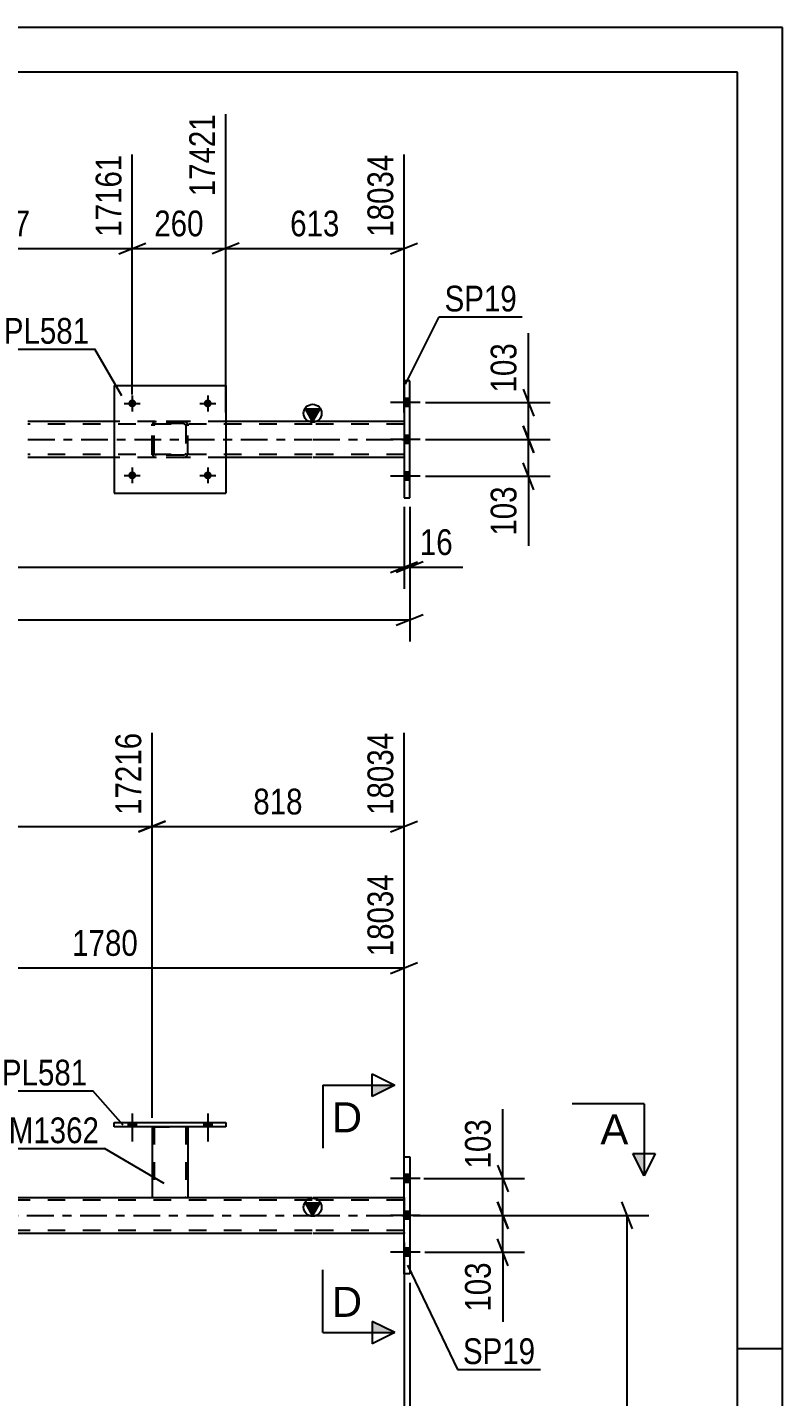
# Model space of a CAD drawing. Header units: millimetres. Extents: x 0 to 841, y 0 to 594.
# Drawn here: x 757 to 841, y 441.7 to 594 of the extents above; entities that cross this region are included whole.
import ezdxf

# ---------------------------------------------------------------- set-up
doc = ezdxf.new("R2010")
doc.units = ezdxf.units.MM
doc.linetypes.add('DXK_LINE_DOT2', pattern=[3.9198, 1.9599, -1.9599])
doc.linetypes.add('DXK_LINE_DOT3', pattern=[5.9187, 2.979, -0.9799, 0.9799, -0.9799])
doc.styles.add('Arial', font='ARIAL.TTF', dxfattribs={"height": 0.2})
doc.styles.add('Arial Narrow', font='ARIALN.TTF', dxfattribs={"height": 0.2})

# ---------------------------------------------------------------- blocks, each defined once
blk = doc.blocks.new('Unknown-318885327-1133')
at = {"color": 5, "linetype": 'Continuous'}
for p, q in [((841, 594), (0, 594)), ((841, 0), (841, 594)), ((836, 589), (5, 589)), ((836, 5), (836, 589)), ((841, 447), (836, 447))]:
    blk.add_line(p, q, dxfattribs=at)
blk = doc.blocks.new('Bolt-318885327-2888 - 2884')
at = {"linetype": 'Continuous'}
for points in [[(769.13, 544.17, -1), (768.25, 544.17, -1)], [(777.53, 544.17, -1), (776.65, 544.17, -1)]]:
    blk.add_hatch(color=1, dxfattribs=at).paths.add_polyline_path(points)
at = {"color": 1, "linetype": 'Continuous'}
for p, q in [((767.81, 544.17), (769.57, 544.17)), ((768.69, 545.05), (768.69, 543.29)), ((776.21, 544.17), (777.97, 544.17)), ((777.09, 545.05), (777.09, 543.29))]:
    blk.add_line(p, q, dxfattribs=at)
blk = doc.blocks.new('Bolt-318885327-2889 - 2884')
at = {"linetype": 'Continuous'}
for points in [[(769.13, 552.17, -1), (768.25, 552.17, -1)], [(777.53, 552.17, -1), (776.65, 552.17, -1)]]:
    blk.add_hatch(color=1, dxfattribs=at).paths.add_polyline_path(points)
at = {"color": 1, "linetype": 'Continuous'}
for p, q in [((768.69, 553.05), (768.69, 551.29)), ((777.09, 553.05), (777.09, 551.29)), ((767.81, 552.17), (769.57, 552.17)), ((776.21, 552.17), (777.97, 552.17))]:
    blk.add_line(p, q, dxfattribs=at)
blk = doc.blocks.new('Part-318885327-2909 - 2884')
at = {"color": 7, "linetype": 'DXK_LINE_DOT2'}
for p, q in [((770.89, 549.69), (770.92, 549.87)), ((770.92, 549.87), (770.89, 549.69)), ((771.14, 549.78), (771.2, 549.86)), ((771.18, 550.13), (771.37, 550.17)), ((771.37, 550.17), (771.18, 550.13)), ((771.2, 549.86), (771.27, 549.91)), ((771.27, 549.91), (771.37, 549.93)), ((774.41, 550.17), (771.37, 550.17)), ((774.41, 549.93), (771.37, 549.93)), ((774.41, 550.17), (774.59, 550.13)), ((774.59, 550.13), (774.41, 550.17)), ((774.41, 549.93), (774.5, 549.91)), ((774.5, 549.91), (774.58, 549.86)), ((774.58, 549.86), (774.63, 549.78)), ((774.85, 549.87), (774.89, 549.69)), ((774.89, 549.69), (774.85, 549.87)), ((770.89, 546.65), (770.89, 549.69)), ((771.13, 549.69), (771.14, 549.78)), ((771.13, 546.65), (771.13, 549.69)), ((774.63, 549.78), (774.65, 549.69)), ((774.65, 549.69), (774.65, 546.65)), ((774.89, 546.65), (774.89, 549.69)), ((770.92, 546.46), (770.89, 546.65)), ((770.89, 546.65), (770.92, 546.46)), ((771.14, 546.55), (771.13, 546.65)), ((771.2, 546.48), (771.14, 546.55)), ((771.37, 546.17), (771.18, 546.2)), ((771.18, 546.2), (771.37, 546.17)), ((771.27, 546.42), (771.2, 546.48)), ((771.37, 546.41), (771.27, 546.42)), ((774.41, 546.41), (771.37, 546.41)), ((774.41, 546.17), (771.37, 546.17)), ((774.5, 546.42), (774.41, 546.41)), ((774.59, 546.2), (774.41, 546.17)), ((774.41, 546.17), (774.59, 546.2)), ((774.58, 546.48), (774.5, 546.42)), ((774.63, 546.55), (774.58, 546.48)), ((774.65, 546.65), (774.63, 546.55)), ((774.89, 546.65), (774.85, 546.46)), ((774.85, 546.46), (774.89, 546.65))]:
    blk.add_line(p, q, dxfattribs=at)
at = {"color": 7, "linetype": 'DXK_LINE_DOT3'}
blk.add_line((772.89, 548.17), (772.89, 548.17), dxfattribs=at)
at = {"color": 7, "linetype": 'DXK_LINE_DOT2'}
for centre, start, end in [((771.37, 549.69), 112.5, 157.5), ((771.37, 549.69), 112.5, 157.5), ((774.41, 549.69), 22.5, 67.5), ((774.41, 549.69), 22.5, 67.5), ((771.37, 546.65), 202.5, 247.5), ((771.37, 546.65), 202.5, 247.5), ((774.41, 546.65), 292.5, 337.5), ((774.41, 546.65), 292.5, 337.5)]:
    blk.add_arc(centre, 0.48, start, end, dxfattribs=at)
blk = doc.blocks.new('Part-318885327-2914 - 2884')
at = {"color": 2, "linetype": 'Continuous'}
for p, q in [((766.69, 554.17), (766.69, 542.17)), ((766.69, 554.17), (779.09, 554.17)), ((779.09, 554.17), (779.09, 542.17)), ((766.69, 542.17), (779.09, 542.17))]:
    blk.add_line(p, q, dxfattribs=at)
blk = doc.blocks.new('Part-318885327-3002 - 2884')
at = {"color": 2, "linetype": 'Continuous'}
for p, q in [((799.55, 554.67), (798.91, 554.67)), ((798.91, 554.67), (798.91, 541.67)), ((799.55, 541.67), (799.55, 554.67)), ((798.91, 541.67), (799.55, 541.67))]:
    blk.add_line(p, q, dxfattribs=at)
blk = doc.blocks.new('Bolt-318885327-3051 - 2884')
at = {"linetype": 'Continuous'}
for points in [[(799.55, 551.83), (799.55, 552.71), (798.91, 552.71), (798.91, 551.83)], [(799.55, 551.83), (799.55, 552.71), (798.91, 552.71), (798.91, 551.83)], [(799.55, 551.83), (799.55, 552.71), (798.91, 552.71), (798.91, 551.83)], [(799.55, 547.73), (799.55, 548.61), (798.91, 548.61), (798.91, 547.73)], [(799.55, 547.73), (799.55, 548.61), (798.91, 548.61), (798.91, 547.73)], [(799.55, 543.63), (799.55, 544.51), (798.91, 544.51), (798.91, 543.63)], [(799.55, 543.63), (799.55, 544.51), (798.91, 544.51), (798.91, 543.63)], [(799.55, 543.63), (799.55, 544.51), (798.91, 544.51), (798.91, 543.63)]]:
    blk.add_hatch(color=1, dxfattribs=at).paths.add_polyline_path(points)
at = {"color": 1, "linetype": 'Continuous'}
for p, q in [((800.71, 552.27), (797.39, 552.27)), ((800.71, 552.27), (797.39, 552.27)), ((800.71, 552.27), (797.39, 552.27)), ((799.55, 552.71), (798.91, 552.71)), ((799.55, 552.71), (798.91, 552.71)), ((799.55, 552.71), (798.91, 552.71)), ((799.55, 551.83), (798.91, 551.83)), ((799.55, 551.83), (798.91, 551.83)), ((799.55, 551.83), (798.91, 551.83)), ((799.55, 548.61), (798.91, 548.61)), ((799.55, 548.61), (798.91, 548.61)), ((800.71, 548.17), (797.39, 548.17)), ((800.71, 548.17), (797.39, 548.17)), ((799.55, 547.73), (798.91, 547.73)), ((799.55, 547.73), (798.91, 547.73)), ((800.71, 544.07), (797.39, 544.07)), ((800.71, 544.07), (797.39, 544.07)), ((800.71, 544.07), (797.39, 544.07)), ((799.55, 544.51), (798.91, 544.51)), ((799.55, 544.51), (798.91, 544.51)), ((799.55, 544.51), (798.91, 544.51)), ((799.55, 543.63), (798.91, 543.63)), ((799.55, 543.63), (798.91, 543.63)), ((799.55, 543.63), (798.91, 543.63))]:
    blk.add_line(p, q, dxfattribs=at)
blk = doc.blocks.new('Part-318885327-3094 - 2884')
at = {"linetype": 'Continuous'}
blk.add_hatch(color=2, dxfattribs=at).paths.add_polyline_path([(788.75, 550.17), (787.95, 551.57), (789.55, 551.57)])
at = {"color": 2, "linetype": 'Continuous'}
for p, q in [((788.75, 550.17), (787.95, 551.57)), ((787.95, 551.57), (789.55, 551.57)), ((789.55, 551.57), (788.75, 550.17)), ((766.69, 550.17), (757.09, 550.17)), ((788.69, 550.17), (779.09, 550.17)), ((798.91, 550.17), (788.79, 550.17)), ((766.69, 546.17), (757.09, 546.17)), ((788.69, 546.17), (779.09, 546.17)), ((798.91, 546.17), (788.79, 546.17))]:
    blk.add_line(p, q, dxfattribs=at)
at = {"color": 7, "linetype": 'DXK_LINE_DOT2'}
for p, q in [((788.69, 549.85), (757.09, 549.85)), ((779.09, 550.17), (766.69, 550.17)), ((798.91, 549.85), (788.79, 549.85)), ((798.91, 550.17), (798.91, 546.17)), ((788.69, 546.49), (757.09, 546.49)), ((779.09, 546.17), (766.69, 546.17)), ((798.91, 546.49), (788.79, 546.49))]:
    blk.add_line(p, q, dxfattribs=at)
at = {"color": 7, "linetype": 'DXK_LINE_DOT3'}
for p, q in [((757.09, 548.17), (788.69, 548.17)), ((788.79, 548.17), (798.91, 548.17))]:
    blk.add_line(p, q, dxfattribs=at)
at = {"color": 2, "linetype": 'Continuous'}
blk.add_circle((788.75, 551.07), 1, dxfattribs=at)
blk = doc.blocks.new('Part-318885327-3912 - 3886')
at = {"linetype": 'Continuous'}
blk.add_hatch(color=2, dxfattribs=at).paths.add_polyline_path([(788.75, 461.85), (787.95, 463.25), (789.55, 463.25)])
at = {"color": 2, "linetype": 'Continuous'}
for p, q in [((82.25, 463.85), (788.69, 463.85)), ((788.75, 461.85), (787.95, 463.25)), ((787.95, 463.25), (789.55, 463.25)), ((789.55, 463.25), (788.75, 461.85)), ((788.79, 463.85), (798.91, 463.85)), ((788.69, 459.85), (736.69, 459.85)), ((798.91, 459.85), (788.79, 459.85))]:
    blk.add_line(p, q, dxfattribs=at)
at = {"color": 7, "linetype": 'DXK_LINE_DOT2'}
for p, q in [((788.69, 463.53), (82.25, 463.53)), ((798.91, 463.53), (788.79, 463.53)), ((798.91, 463.85), (798.91, 459.85)), ((788.69, 460.17), (82.25, 460.17)), ((798.91, 460.17), (788.79, 460.17))]:
    blk.add_line(p, q, dxfattribs=at)
at = {"color": 7, "linetype": 'DXK_LINE_DOT3'}
for p, q in [((82.25, 461.85), (788.69, 461.85)), ((788.79, 461.85), (798.91, 461.85))]:
    blk.add_line(p, q, dxfattribs=at)
at = {"color": 2, "linetype": 'Continuous'}
blk.add_circle((788.75, 462.75), 1, dxfattribs=at)
blk = doc.blocks.new('Bolt-318885327-4160 - 3886')
at = {"linetype": 'Continuous'}
for points in [[(768.25, 471.69), (769.13, 471.69), (769.13, 472.17), (768.25, 472.17)], [(776.65, 471.69), (777.53, 471.69), (777.53, 472.17), (776.65, 472.17)]]:
    blk.add_hatch(color=1, dxfattribs=at).paths.add_polyline_path(points)
at = {"color": 1, "linetype": 'Continuous'}
for p, q in [((768.25, 472.17), (768.25, 471.69)), ((768.69, 473.17), (768.69, 470.05)), ((769.13, 472.17), (769.13, 471.69)), ((776.65, 472.17), (776.65, 471.69)), ((777.09, 473.17), (777.09, 470.05)), ((777.53, 472.17), (777.53, 471.69))]:
    blk.add_line(p, q, dxfattribs=at)
blk = doc.blocks.new('Bolt-318885327-4093 - 3886')
at = {"linetype": 'Continuous'}
for points in [[(798.91, 466.39), (798.91, 465.51), (799.55, 465.51), (799.55, 466.39)], [(798.91, 466.39), (798.91, 465.51), (799.55, 465.51), (799.55, 466.39)], [(798.91, 466.39), (798.91, 465.51), (799.55, 465.51), (799.55, 466.39)], [(798.91, 462.29), (798.91, 461.41), (799.55, 461.41), (799.55, 462.29)], [(798.91, 462.29), (798.91, 461.41), (799.55, 461.41), (799.55, 462.29)], [(798.91, 458.19), (798.91, 457.31), (799.55, 457.31), (799.55, 458.19)], [(798.91, 458.19), (798.91, 457.31), (799.55, 457.31), (799.55, 458.19)], [(798.91, 458.19), (798.91, 457.31), (799.55, 457.31), (799.55, 458.19)]]:
    blk.add_hatch(color=1, dxfattribs=at).paths.add_polyline_path(points)
at = {"color": 1, "linetype": 'Continuous'}
for p, q in [((799.55, 466.39), (798.91, 466.39)), ((799.55, 466.39), (798.91, 466.39)), ((799.55, 466.39), (798.91, 466.39)), ((800.71, 465.95), (797.39, 465.95)), ((800.71, 465.95), (797.39, 465.95)), ((800.71, 465.95), (797.39, 465.95)), ((799.55, 465.51), (798.91, 465.51)), ((799.55, 465.51), (798.91, 465.51)), ((799.55, 465.51), (798.91, 465.51)), ((800.71, 461.85), (797.39, 461.85)), ((800.71, 461.85), (797.39, 461.85)), ((799.55, 462.29), (798.91, 462.29)), ((799.55, 462.29), (798.91, 462.29)), ((799.55, 461.41), (798.91, 461.41)), ((799.55, 461.41), (798.91, 461.41)), ((800.71, 457.75), (797.39, 457.75)), ((800.71, 457.75), (797.39, 457.75)), ((800.71, 457.75), (797.39, 457.75)), ((799.55, 458.19), (798.91, 458.19)), ((799.55, 458.19), (798.91, 458.19)), ((799.55, 458.19), (798.91, 458.19)), ((799.55, 457.31), (798.91, 457.31)), ((799.55, 457.31), (798.91, 457.31)), ((799.55, 457.31), (798.91, 457.31))]:
    blk.add_line(p, q, dxfattribs=at)
blk = doc.blocks.new('Part-318885327-4108 - 3886')
at = {"color": 2, "linetype": 'Continuous'}
for p, q in [((766.69, 472.17), (779.09, 472.17)), ((766.69, 471.69), (766.69, 472.17)), ((779.09, 472.17), (779.09, 471.69)), ((779.09, 471.69), (766.69, 471.69))]:
    blk.add_line(p, q, dxfattribs=at)
blk = doc.blocks.new('Part-318885327-4113 - 3886')
at = {"color": 2, "linetype": 'Continuous'}
for p, q in [((770.89, 471.69), (770.89, 463.85)), ((774.89, 471.69), (774.89, 463.85)), ((770.89, 463.85), (774.89, 463.85))]:
    blk.add_line(p, q, dxfattribs=at)
at = {"color": 7, "linetype": 'DXK_LINE_DOT2'}
for p, q in [((770.89, 471.69), (774.89, 471.69)), ((770.89, 471.69), (770.89, 471.69)), ((770.89, 471.69), (770.89, 471.69)), ((771.13, 471.69), (771.13, 463.85)), ((774.65, 471.69), (774.65, 463.85)), ((774.89, 471.69), (774.89, 471.69)), ((774.89, 471.69), (774.89, 471.69)), ((774.63, 463.85), (774.59, 463.85)), ((774.59, 463.85), (774.63, 463.85)), ((774.65, 463.85), (774.63, 463.85)), ((774.63, 463.85), (774.65, 463.85))]:
    blk.add_line(p, q, dxfattribs=at)
blk = doc.blocks.new('Part-318885327-4197 - 3886')
at = {"color": 2, "linetype": 'Continuous'}
for p, q in [((798.91, 455.35), (798.91, 468.35)), ((798.91, 468.35), (799.55, 468.35)), ((799.55, 468.35), (799.55, 455.35)), ((799.55, 455.35), (798.91, 455.35))]:
    blk.add_line(p, q, dxfattribs=at)
blk = doc.blocks.new('Bolt-318885327-4311 - 3886')
at = {"linetype": 'Continuous'}
for points in [[(768.25, 471.69), (769.13, 471.69), (769.13, 472.17), (768.25, 472.17)], [(776.65, 471.69), (777.53, 471.69), (777.53, 472.17), (776.65, 472.17)]]:
    blk.add_hatch(color=1, dxfattribs=at).paths.add_polyline_path(points)
at = {"color": 1, "linetype": 'Continuous'}
for p, q in [((768.25, 472.17), (768.25, 471.69)), ((768.69, 473.17), (768.69, 470.05)), ((769.13, 472.17), (769.13, 471.69)), ((776.65, 472.17), (776.65, 471.69)), ((777.09, 473.17), (777.09, 470.05)), ((777.53, 472.17), (777.53, 471.69))]:
    blk.add_line(p, q, dxfattribs=at)
blk = doc.blocks.new('StraightDimension-318885327-8458 - 2884')
at = {"color": 7, "linetype": 'Continuous'}
for p, q in [((779.09, 551.17), (779.09, 584.35)), ((798.91, 551.17), (798.91, 579.85)), ((780.59, 570.01), (777.59, 568.81)), ((797.41, 568.81), (800.41, 570.01)), ((779.09, 569.41), (798.91, 569.41))]:
    blk.add_line(p, q, dxfattribs=at)
at = {"color": 0, "linetype": 'Continuous'}
blk.add_wipeout([(798.31, 580.45), (794.11, 580.45), (794.11, 570.11), (798.31, 570.11)], dxfattribs=at)
at = {"color": 0}
blk.add_wipeout([(792.34, 570.16), (792.34, 574.36), (785.65, 574.36), (785.65, 570.16)], dxfattribs=at)
at = {"color": 3, "linetype": 'Continuous', "style": 'Arial Narrow'}
blk.add_text('18034', height=2.863, rotation=90.0002, dxfattribs=at).set_placement((797.71, 570.71))
at = {"color": 3, "style": 'Arial Narrow'}
blk.add_text('613', height=2.863, dxfattribs=at).set_placement((786.25, 570.76))
blk = doc.blocks.new('StraightDimension-318885327-3131 - 2884')
at = {"color": 7, "linetype": 'Continuous'}
for p, q in [((799.55, 540.67), (799.55, 525.69)), ((798.05, 527.49), (801.05, 528.69)), ((92.31, 528.09), (799.55, 528.09))]:
    blk.add_line(p, q, dxfattribs=at)
blk = doc.blocks.new('StraightDimension-318885327-3705 - 2884')
at = {"color": 7, "linetype": 'Continuous'}
for p, q in [((798.91, 540.67), (798.91, 531.56)), ((799.55, 540.67), (799.55, 531.56)), ((797.41, 533.36), (800.41, 534.56)), ((801.05, 534.56), (798.05, 533.36)), ((798.91, 533.96), (799.55, 533.96))]:
    blk.add_line(p, q, dxfattribs=at)
at = {"color": 0}
blk.add_wipeout([(804.93, 534.71), (804.93, 538.91), (800.07, 538.91), (800.07, 534.71)], dxfattribs=at)
at = {"color": 7, "linetype": 'Continuous'}
blk.add_line((799.55, 533.96), (805.45, 533.96), dxfattribs=at)
blk.add_line((799.55, 533.96), (805.45, 533.96), dxfattribs=at)
at = {"color": 3, "style": 'Arial Narrow'}
blk.add_text('16', height=2.863, dxfattribs=at).set_placement((800.67, 535.31))
blk = doc.blocks.new('StraightDimension-318885327-3715 - 2884')
at = {"color": 7, "linetype": 'Continuous'}
for p, q in [((798.91, 540.67), (798.91, 531.56)), ((92.95, 533.96), (798.91, 533.96)), ((797.41, 533.36), (800.41, 534.56))]:
    blk.add_line(p, q, dxfattribs=at)
blk = doc.blocks.new('StraightDimension-318885327-3736 - 2884')
at = {"color": 7, "linetype": 'Continuous'}
for p, q in [((812.16, 549.67), (813.36, 546.67)), ((801.31, 548.17), (815.16, 548.17)), ((812.76, 544.07), (812.76, 548.17)), ((813.36, 542.57), (812.16, 545.57)), ((801.31, 544.07), (815.16, 544.07))]:
    blk.add_line(p, q, dxfattribs=at)
at = {"color": 0}
blk.add_wipeout([(812.01, 543.54), (807.81, 543.54), (807.81, 536.86), (812.01, 536.86)], dxfattribs=at)
at = {"color": 7, "linetype": 'Continuous'}
blk.add_line((812.76, 544.07), (812.76, 536.33), dxfattribs=at)
blk.add_line((812.76, 544.07), (812.76, 536.33), dxfattribs=at)
at = {"color": 3, "style": 'Arial Narrow'}
blk.add_text('103', height=2.863, rotation=90.0002, dxfattribs=at).set_placement((811.41, 537.46))
blk = doc.blocks.new('StraightDimension-318885327-3746 - 2884')
at = {"color": 7, "linetype": 'Continuous'}
for p, q in [((812.16, 553.77), (813.36, 550.77)), ((801.31, 552.27), (815.16, 552.27)), ((812.76, 548.17), (812.76, 552.27)), ((813.36, 546.67), (812.16, 549.67)), ((801.31, 548.17), (815.16, 548.17))]:
    blk.add_line(p, q, dxfattribs=at)
at = {"color": 0}
blk.add_wipeout([(812.01, 559.48), (807.81, 559.48), (807.81, 552.79), (812.01, 552.79)], dxfattribs=at)
at = {"color": 7, "linetype": 'Continuous'}
blk.add_line((812.76, 552.27), (812.76, 560), dxfattribs=at)
blk.add_line((812.76, 552.27), (812.76, 560), dxfattribs=at)
at = {"color": 3, "style": 'Arial Narrow'}
blk.add_text('103', height=2.863, rotation=90.0002, dxfattribs=at).set_placement((811.41, 553.39))
blk = doc.blocks.new('StraightDimension-318885327-8459 - 2884')
at = {"color": 7, "linetype": 'Continuous'}
for p, q in [((779.09, 551.17), (779.09, 584.35)), ((768.69, 553.17), (768.69, 579.85)), ((767.19, 568.81), (770.19, 570.01)), ((780.59, 570.01), (777.59, 568.81)), ((768.69, 569.41), (779.09, 569.41))]:
    blk.add_line(p, q, dxfattribs=at)
at = {"color": 0}
blk.add_wipeout([(777.23, 570.16), (777.23, 574.36), (770.54, 574.36), (770.54, 570.16)], dxfattribs=at)
at = {"color": 3, "style": 'Arial Narrow'}
blk.add_text('260', height=2.863, dxfattribs=at).set_placement((771.14, 570.76))
at = {"color": 0, "linetype": 'Continuous'}
blk.add_wipeout([(778.49, 584.95), (774.29, 584.95), (774.29, 574.61), (778.49, 574.61)], dxfattribs=at)
at = {"color": 3, "linetype": 'Continuous', "style": 'Arial Narrow'}
blk.add_text('17421', height=2.863, rotation=90.0002, dxfattribs=at).set_placement((777.89, 575.21))
blk = doc.blocks.new('StraightDimension-318885327-8460 - 2884')
at = {"color": 7, "linetype": 'Continuous'}
for p, q in [((738.71, 551.17), (738.71, 584.35)), ((768.69, 553.17), (768.69, 579.85)), ((740.21, 570.01), (737.21, 568.81)), ((767.19, 568.81), (770.19, 570.01)), ((738.71, 569.41), (768.69, 569.41))]:
    blk.add_line(p, q, dxfattribs=at)
at = {"color": 0, "linetype": 'Continuous'}
blk.add_wipeout([(768.09, 580.45), (763.89, 580.45), (763.89, 570.11), (768.09, 570.11)], dxfattribs=at)
at = {"color": 0}
blk.add_wipeout([(757.95, 570.16), (757.95, 574.36), (749.44, 574.36), (749.44, 570.16)], dxfattribs=at)
at = {"color": 3, "linetype": 'Continuous', "style": 'Arial Narrow'}
blk.add_text('17161', height=2.863, rotation=90.0002, dxfattribs=at).set_placement((767.49, 570.71))
at = {"color": 3, "style": 'Arial Narrow'}
blk.add_text('1017', height=2.863, dxfattribs=at).set_placement((750.04, 570.76))
blk = doc.blocks.new('StraightDimension-318885327-4434 - 3886')
at = {"color": 7, "linetype": 'Continuous'}
for p, q in [((719.8, 472.69), (719.8, 515.54)), ((770.89, 472.69), (770.89, 515.54)), ((721.3, 505.7), (718.3, 504.5)), ((769.39, 504.5), (772.39, 505.7)), ((719.8, 505.1), (770.89, 505.1))]:
    blk.add_line(p, q, dxfattribs=at)
at = {"color": 0, "linetype": 'Continuous'}
blk.add_wipeout([(770.29, 516.14), (766.09, 516.14), (766.09, 505.8), (770.29, 505.8)], dxfattribs=at)
at = {"color": 0}
blk.add_wipeout([(749.6, 505.85), (749.6, 510.05), (741.09, 510.05), (741.09, 505.85)], dxfattribs=at)
at = {"color": 3, "linetype": 'Continuous', "style": 'Arial Narrow'}
blk.add_text('17216', height=2.863, rotation=90.0002, dxfattribs=at).set_placement((769.69, 506.4))
at = {"color": 3, "style": 'Arial Narrow'}
blk.add_text('1277', height=2.863, dxfattribs=at).set_placement((741.69, 506.45))
blk = doc.blocks.new('StraightDimension-318885327-15732 - 3886')
at = {"color": 7, "linetype": 'Continuous'}
for p, q in [((798.91, 458.85), (798.91, 392.1)), ((746.36, 339.63), (746.36, 397.35)), ((747.86, 395.1), (744.86, 393.9)), ((746.36, 394.5), (798.91, 394.5)), ((797.41, 393.9), (800.41, 395.1))]:
    blk.add_line(p, q, dxfattribs=at)
at = {"color": 0}
blk.add_wipeout([(776.89, 395.25), (776.89, 399.45), (768.38, 399.45), (768.38, 395.25)], dxfattribs=at)
at = {"color": 3, "style": 'Arial Narrow'}
blk.add_text('1431', height=2.863, dxfattribs=at).set_placement((768.98, 395.85))
blk = doc.blocks.new('StraightDimension-318885327-5101 - 3886')
at = {"color": 7, "linetype": 'Continuous'}
blk.add_line((799.55, 454.35), (799.55, 297.31), dxfattribs=at)
blk = doc.blocks.new('StraightDimension-318885327-4433 - 3886')
at = {"color": 7, "linetype": 'Continuous'}
for p, q in [((770.89, 472.69), (770.89, 515.54)), ((798.91, 464.85), (798.91, 515.54)), ((772.39, 505.7), (769.39, 504.5)), ((797.41, 504.5), (800.41, 505.7)), ((770.89, 505.1), (798.91, 505.1))]:
    blk.add_line(p, q, dxfattribs=at)
at = {"color": 0, "linetype": 'Continuous'}
blk.add_wipeout([(798.31, 516.14), (794.11, 516.14), (794.11, 505.8), (798.31, 505.8)], dxfattribs=at)
at = {"color": 0}
blk.add_wipeout([(788.24, 505.85), (788.24, 510.05), (781.55, 510.05), (781.55, 505.85)], dxfattribs=at)
at = {"color": 3, "linetype": 'Continuous', "style": 'Arial Narrow'}
blk.add_text('18034', height=2.863, rotation=90.0002, dxfattribs=at).set_placement((797.71, 506.4))
at = {"color": 3, "style": 'Arial Narrow'}
blk.add_text('818', height=2.863, dxfattribs=at).set_placement((782.15, 506.45))
blk = doc.blocks.new('StraightDimension-318885327-4637 - 3886')
at = {"color": 7, "linetype": 'Continuous'}
for p, q in [((809.3, 467.45), (810.5, 464.45)), ((801.1, 465.95), (812.3, 465.95)), ((809.9, 461.85), (809.9, 465.95)), ((810.5, 460.35), (809.3, 463.35)), ((801.1, 461.85), (812.3, 461.85))]:
    blk.add_line(p, q, dxfattribs=at)
at = {"color": 0}
blk.add_wipeout([(809.15, 473.16), (804.95, 473.16), (804.95, 466.47), (809.15, 466.47)], dxfattribs=at)
at = {"color": 7, "linetype": 'Continuous'}
blk.add_line((809.9, 465.95), (809.9, 473.68), dxfattribs=at)
blk.add_line((809.9, 465.95), (809.9, 473.68), dxfattribs=at)
at = {"color": 3, "style": 'Arial Narrow'}
blk.add_text('103', height=2.863, rotation=90.0002, dxfattribs=at).set_placement((808.55, 467.07))
blk = doc.blocks.new('StraightDimension-318885327-4647 - 3886')
at = {"color": 7, "linetype": 'Continuous'}
for p, q in [((809.3, 463.35), (810.5, 460.35)), ((801.1, 461.85), (812.3, 461.85)), ((809.9, 457.75), (809.9, 461.85)), ((810.5, 456.25), (809.3, 459.25)), ((801.24, 457.75), (812.3, 457.75))]:
    blk.add_line(p, q, dxfattribs=at)
at = {"color": 0}
blk.add_wipeout([(809.15, 457.22), (804.95, 457.22), (804.95, 450.54), (809.15, 450.54)], dxfattribs=at)
at = {"color": 7, "linetype": 'Continuous'}
blk.add_line((809.9, 457.75), (809.9, 450.01), dxfattribs=at)
blk.add_line((809.9, 457.75), (809.9, 450.01), dxfattribs=at)
at = {"color": 3, "style": 'Arial Narrow'}
blk.add_text('103', height=2.863, rotation=90.0002, dxfattribs=at).set_placement((808.55, 451.14))
blk = doc.blocks.new('StraightDimension-318885327-5134 - 3886')
at = {"color": 7, "linetype": 'Continuous'}
for p, q in [((732.43, 460.85), (732.43, 499.81)), ((798.91, 464.85), (798.91, 499.81)), ((733.93, 489.97), (730.93, 488.77)), ((732.43, 489.37), (798.91, 489.37)), ((797.41, 488.77), (800.41, 489.97))]:
    blk.add_line(p, q, dxfattribs=at)
at = {"color": 0, "linetype": 'Continuous'}
blk.add_wipeout([(798.31, 500.41), (794.11, 500.41), (794.11, 490.07), (798.31, 490.07)], dxfattribs=at)
at = {"color": 0}
blk.add_wipeout([(769.92, 490.12), (769.92, 494.32), (761.41, 494.32), (761.41, 490.12)], dxfattribs=at)
at = {"color": 3, "linetype": 'Continuous', "style": 'Arial Narrow'}
blk.add_text('18034', height=2.863, rotation=90.0002, dxfattribs=at).set_placement((797.71, 490.67))
at = {"color": 3, "style": 'Arial Narrow'}
blk.add_text('1780', height=2.863, dxfattribs=at).set_placement((762.01, 490.72))
blk = doc.blocks.new('StraightDimension-318885327-15701 - 3886')
at = {"color": 7, "linetype": 'Continuous'}
for p, q in [((824.31, 460.35), (823.11, 463.35)), ((799.91, 461.85), (826.11, 461.85)), ((823.71, 335.99), (823.71, 461.85)), ((823.11, 337.49), (824.31, 334.49)), ((747.77, 335.99), (826.11, 335.99))]:
    blk.add_line(p, q, dxfattribs=at)
at = {"color": 0}
blk.add_wipeout([(822.96, 403.17), (818.76, 403.17), (818.76, 394.66), (822.96, 394.66)], dxfattribs=at)
at = {"color": 3, "style": 'Arial Narrow'}
blk.add_text('3147', height=2.863, rotation=90.0002, dxfattribs=at).set_placement((822.36, 395.26))
blk = doc.blocks.new('Mark-318885327-2910 - 2884')
at = {"color": 0}
blk.add_wipeout([(763.92, 558.81), (763.92, 561.81), (754.41, 561.81), (754.41, 558.81)], dxfattribs=at)
blk.add_wipeout([(763.92, 558.81), (763.92, 561.81), (754.41, 561.81), (754.41, 558.81)], dxfattribs=at)
at = {"color": 30, "linetype": 'Continuous'}
for p in [(753.81, 558.21), (767.52, 553.02)]:
    blk.add_line(p, (764.52, 558.21), dxfattribs=at)
at = {"color": 3, "style": 'Arial Narrow'}
blk.add_text('PL581', height=2.863, dxfattribs=at).set_placement((754.41, 558.81))
blk = doc.blocks.new('Mark-318885327-2998 - 2884')
at = {"color": 0}
blk.add_wipeout([(811.46, 562.4), (811.46, 565.4), (803.42, 565.4), (803.42, 562.4)], dxfattribs=at)
blk.add_wipeout([(811.46, 562.4), (811.46, 565.4), (803.42, 565.4), (803.42, 562.4)], dxfattribs=at)
at = {"color": 30, "linetype": 'Continuous'}
for p, q in [((799.06, 554.33), (802.82, 561.8)), ((802.82, 561.8), (812.06, 561.8))]:
    blk.add_line(p, q, dxfattribs=at)
at = {"color": 3, "style": 'Arial Narrow'}
blk.add_text('SP19', height=2.863, dxfattribs=at).set_placement((803.42, 562.4))
blk = doc.blocks.new('Mark-318885327-4193 - 3886')
at = {"color": 0}
blk.add_wipeout([(813.5, 445.31), (813.5, 448.31), (805.46, 448.31), (805.46, 445.31)], dxfattribs=at)
blk.add_wipeout([(813.5, 445.31), (813.5, 448.31), (805.46, 448.31), (805.46, 445.31)], dxfattribs=at)
at = {"color": 30, "linetype": 'Continuous'}
for p, q in [((799.3, 456.32), (804.86, 444.71)), ((804.86, 444.71), (814.1, 444.71))]:
    blk.add_line(p, q, dxfattribs=at)
at = {"color": 3, "style": 'Arial Narrow'}
blk.add_text('SP19', height=2.863, dxfattribs=at).set_placement((805.46, 445.31))
blk = doc.blocks.new('SectionMark-318885327-5656 - 3886')
at = {"linetype": 'Continuous'}
for points in [[(795.38, 475.09), (795.38, 476.34), (797.88, 476.34)], [(795.38, 448.81), (795.38, 450.06), (797.88, 448.81)]]:
    blk.add_hatch(color=6, dxfattribs=at).paths.add_polyline_path(points)
at = {"color": 6, "linetype": 'Continuous'}
for p, q in [((795.38, 475.09), (795.38, 477.59)), ((795.38, 477.59), (797.88, 476.34)), ((789.88, 476.34), (789.88, 469.34)), ((789.88, 476.34), (797.88, 476.34)), ((797.88, 476.34), (795.38, 475.09)), ((789.88, 448.81), (789.88, 455.81)), ((797.88, 448.81), (795.38, 450.06)), ((795.38, 450.06), (795.38, 447.56)), ((789.88, 448.81), (797.88, 448.81)), ((797.88, 448.81), (795.38, 447.56))]:
    blk.add_line(p, q, dxfattribs=at)
at = {"color": 0, "linetype": 'Continuous'}
for points in [[(794.25, 471.09), (794.25, 474.59), (790.88, 474.59), (790.88, 471.09)], [(794.25, 450.56), (794.25, 454.06), (790.88, 454.06), (790.88, 450.56)]]:
    blk.add_wipeout(points, dxfattribs=at)
at = {"color": 3, "linetype": 'Continuous', "style": 'Arial'}
for p in [(790.88, 471.09), (790.88, 450.56)]:
    blk.add_text('D', height=3.34, dxfattribs=at).set_placement(p)
blk = doc.blocks.new('SectionMark-318885327-5646 - 3886')
at = {"linetype": 'Continuous'}
blk.add_hatch(color=6, dxfattribs=at).paths.add_polyline_path([(824.35, 468.75), (825.6, 468.75), (825.6, 466.25)])
at = {"color": 6, "linetype": 'Continuous'}
for p, q in [((825.6, 474.25), (817.6, 474.25)), ((825.6, 474.25), (825.6, 466.25)), ((824.35, 468.75), (826.85, 468.75)), ((825.6, 466.25), (824.35, 468.75)), ((826.85, 468.75), (825.6, 466.25))]:
    blk.add_line(p, q, dxfattribs=at)
at = {"color": 0, "linetype": 'Continuous'}
blk.add_wipeout([(823.85, 469.75), (823.85, 473.25), (820.74, 473.25), (820.74, 469.75)], dxfattribs=at)
at = {"color": 3, "linetype": 'Continuous', "style": 'Arial'}
blk.add_text('A', height=3.34, dxfattribs=at).set_placement((820.74, 469.75))
blk = doc.blocks.new('Mark-318885327-4104 - 3886')
at = {"color": 0}
blk.add_wipeout([(763.71, 476.3), (763.71, 479.3), (754.2, 479.3), (754.2, 476.3)], dxfattribs=at)
blk.add_wipeout([(763.71, 476.3), (763.71, 479.3), (754.2, 479.3), (754.2, 476.3)], dxfattribs=at)
at = {"color": 30, "linetype": 'Continuous'}
for p in [(753.6, 475.7), (767.67, 471.88)]:
    blk.add_line(p, (764.31, 475.7), dxfattribs=at)
at = {"color": 3, "style": 'Arial Narrow'}
blk.add_text('PL581', height=2.863, dxfattribs=at).set_placement((754.2, 476.3))
blk = doc.blocks.new('Mark-318885327-4109 - 3886')
at = {"color": 0}
blk.add_wipeout([(765.01, 469.88), (765.01, 472.88), (754.96, 472.88), (754.96, 469.88)], dxfattribs=at)
blk.add_wipeout([(765.01, 469.88), (765.01, 472.88), (754.96, 472.88), (754.96, 469.88)], dxfattribs=at)
at = {"color": 30, "linetype": 'Continuous'}
for p in [(754.36, 469.28), (772.25, 465.38)]:
    blk.add_line(p, (765.61, 469.28), dxfattribs=at)
at = {"color": 3, "style": 'Arial Narrow'}
blk.add_text('M1362', height=2.863, dxfattribs=at).set_placement((754.96, 469.88))

msp = doc.modelspace()

# ---------------------------------------------------------------- block references
for name in ['Unknown-318885327-1133', 'Part-318885327-3002 - 2884', 'Part-318885327-2914 - 2884', 'Bolt-318885327-2889 - 2884', 'Part-318885327-3094 - 2884', 'Bolt-318885327-3051 - 2884', 'Part-318885327-2909 - 2884', 'Bolt-318885327-2888 - 2884', 'Part-318885327-4108 - 3886', 'Bolt-318885327-4160 - 3886', 'Bolt-318885327-4311 - 3886', 'Part-318885327-4113 - 3886', 'Part-318885327-4197 - 3886', 'Bolt-318885327-4093 - 3886', 'Part-318885327-3912 - 3886']:
    msp.add_blockref(name, (0, 0))

# ---------------------------------------------------------------- next in the draw order: block references
for name in ['StraightDimension-318885327-8458 - 2884', 'StraightDimension-318885327-3131 - 2884', 'StraightDimension-318885327-4434 - 3886', 'StraightDimension-318885327-15732 - 3886']:
    msp.add_blockref(name, (0, 0))

# ---------------------------------------------------------------- next in the draw order: block references
for name in ['StraightDimension-318885327-8459 - 2884', 'StraightDimension-318885327-3705 - 2884', 'StraightDimension-318885327-4433 - 3886', 'StraightDimension-318885327-5101 - 3886']:
    msp.add_blockref(name, (0, 0))

# ---------------------------------------------------------------- next in the draw order: block references
for name in ['StraightDimension-318885327-8460 - 2884', 'StraightDimension-318885327-3736 - 2884', 'StraightDimension-318885327-3715 - 2884', 'StraightDimension-318885327-4637 - 3886']:
    msp.add_blockref(name, (0, 0))

# ---------------------------------------------------------------- next in the draw order: block references
for name in ['Mark-318885327-2910 - 2884', 'StraightDimension-318885327-3746 - 2884', 'StraightDimension-318885327-4647 - 3886']:
    msp.add_blockref(name, (0, 0))

# ---------------------------------------------------------------- next in the draw order: block references
for name in ['Mark-318885327-2998 - 2884', 'StraightDimension-318885327-5134 - 3886']:
    msp.add_blockref(name, (0, 0))

# ---------------------------------------------------------------- next in the draw order: block references
msp.add_blockref('StraightDimension-318885327-15701 - 3886', (0, 0))

# ---------------------------------------------------------------- next in the draw order: block references
for name in ['SectionMark-318885327-5656 - 3886', 'Mark-318885327-4193 - 3886']:
    msp.add_blockref(name, (0, 0))

# ---------------------------------------------------------------- next in the draw order: block references
msp.add_blockref('SectionMark-318885327-5646 - 3886', (0, 0))

# ---------------------------------------------------------------- next in the draw order: block references
msp.add_blockref('Mark-318885327-4104 - 3886', (0, 0))

# ---------------------------------------------------------------- next in the draw order: block references
msp.add_blockref('Mark-318885327-4109 - 3886', (0, 0))

doc.saveas('drawing.dxf')
